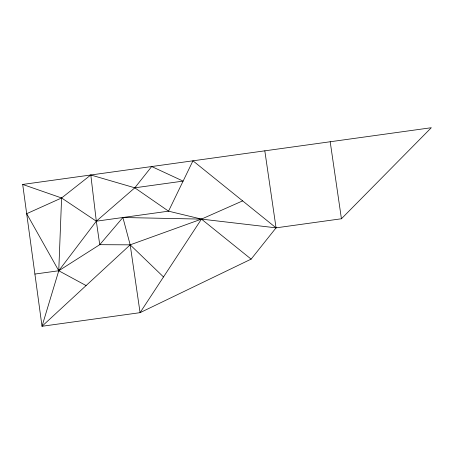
<?xml version="1.0" encoding="UTF-8"?>
<svg xmlns="http://www.w3.org/2000/svg" width="454" height="454" viewBox="0 0 454 454"><rect width="100%" height="100%" fill="white"/><g stroke="black" fill="none" stroke-linecap="round" stroke-linejoin="round"><path stroke-width="0.68" d="M242.635 200.884L201.457 219.106L130.185 244.842L42.012 326.278L58.759 270.754L61.596 197.978L90.8 174.989L134.804 187.814L168.542 211.172L201.457 219.106L276.055 227.846L341.431 218.766L431.3 127.722L22.7 184.443L42.012 326.278L140.076 312.664L251.13 259.126L276.055 227.846L264.818 150.83M201.457 219.106L140.076 312.664L130.185 244.842L122.892 217.506L201.457 219.106L251.13 259.126M34.901 274.063L58.759 270.754L96.322 221.194L134.804 187.814L151.698 166.533L183.11 181.106L134.804 187.814M122.892 217.506L99.744 244.683L58.759 270.754L26.684 213.698L61.596 197.978L96.322 221.194L168.542 211.172L192.95 160.807L276.055 227.846M22.7 184.443L61.596 197.978M58.759 270.754L86.095 285.56M163.508 276.946L130.185 244.842L99.744 244.683L96.322 221.194L90.8 174.989M330.194 141.756L341.431 218.766"/></g></svg>
